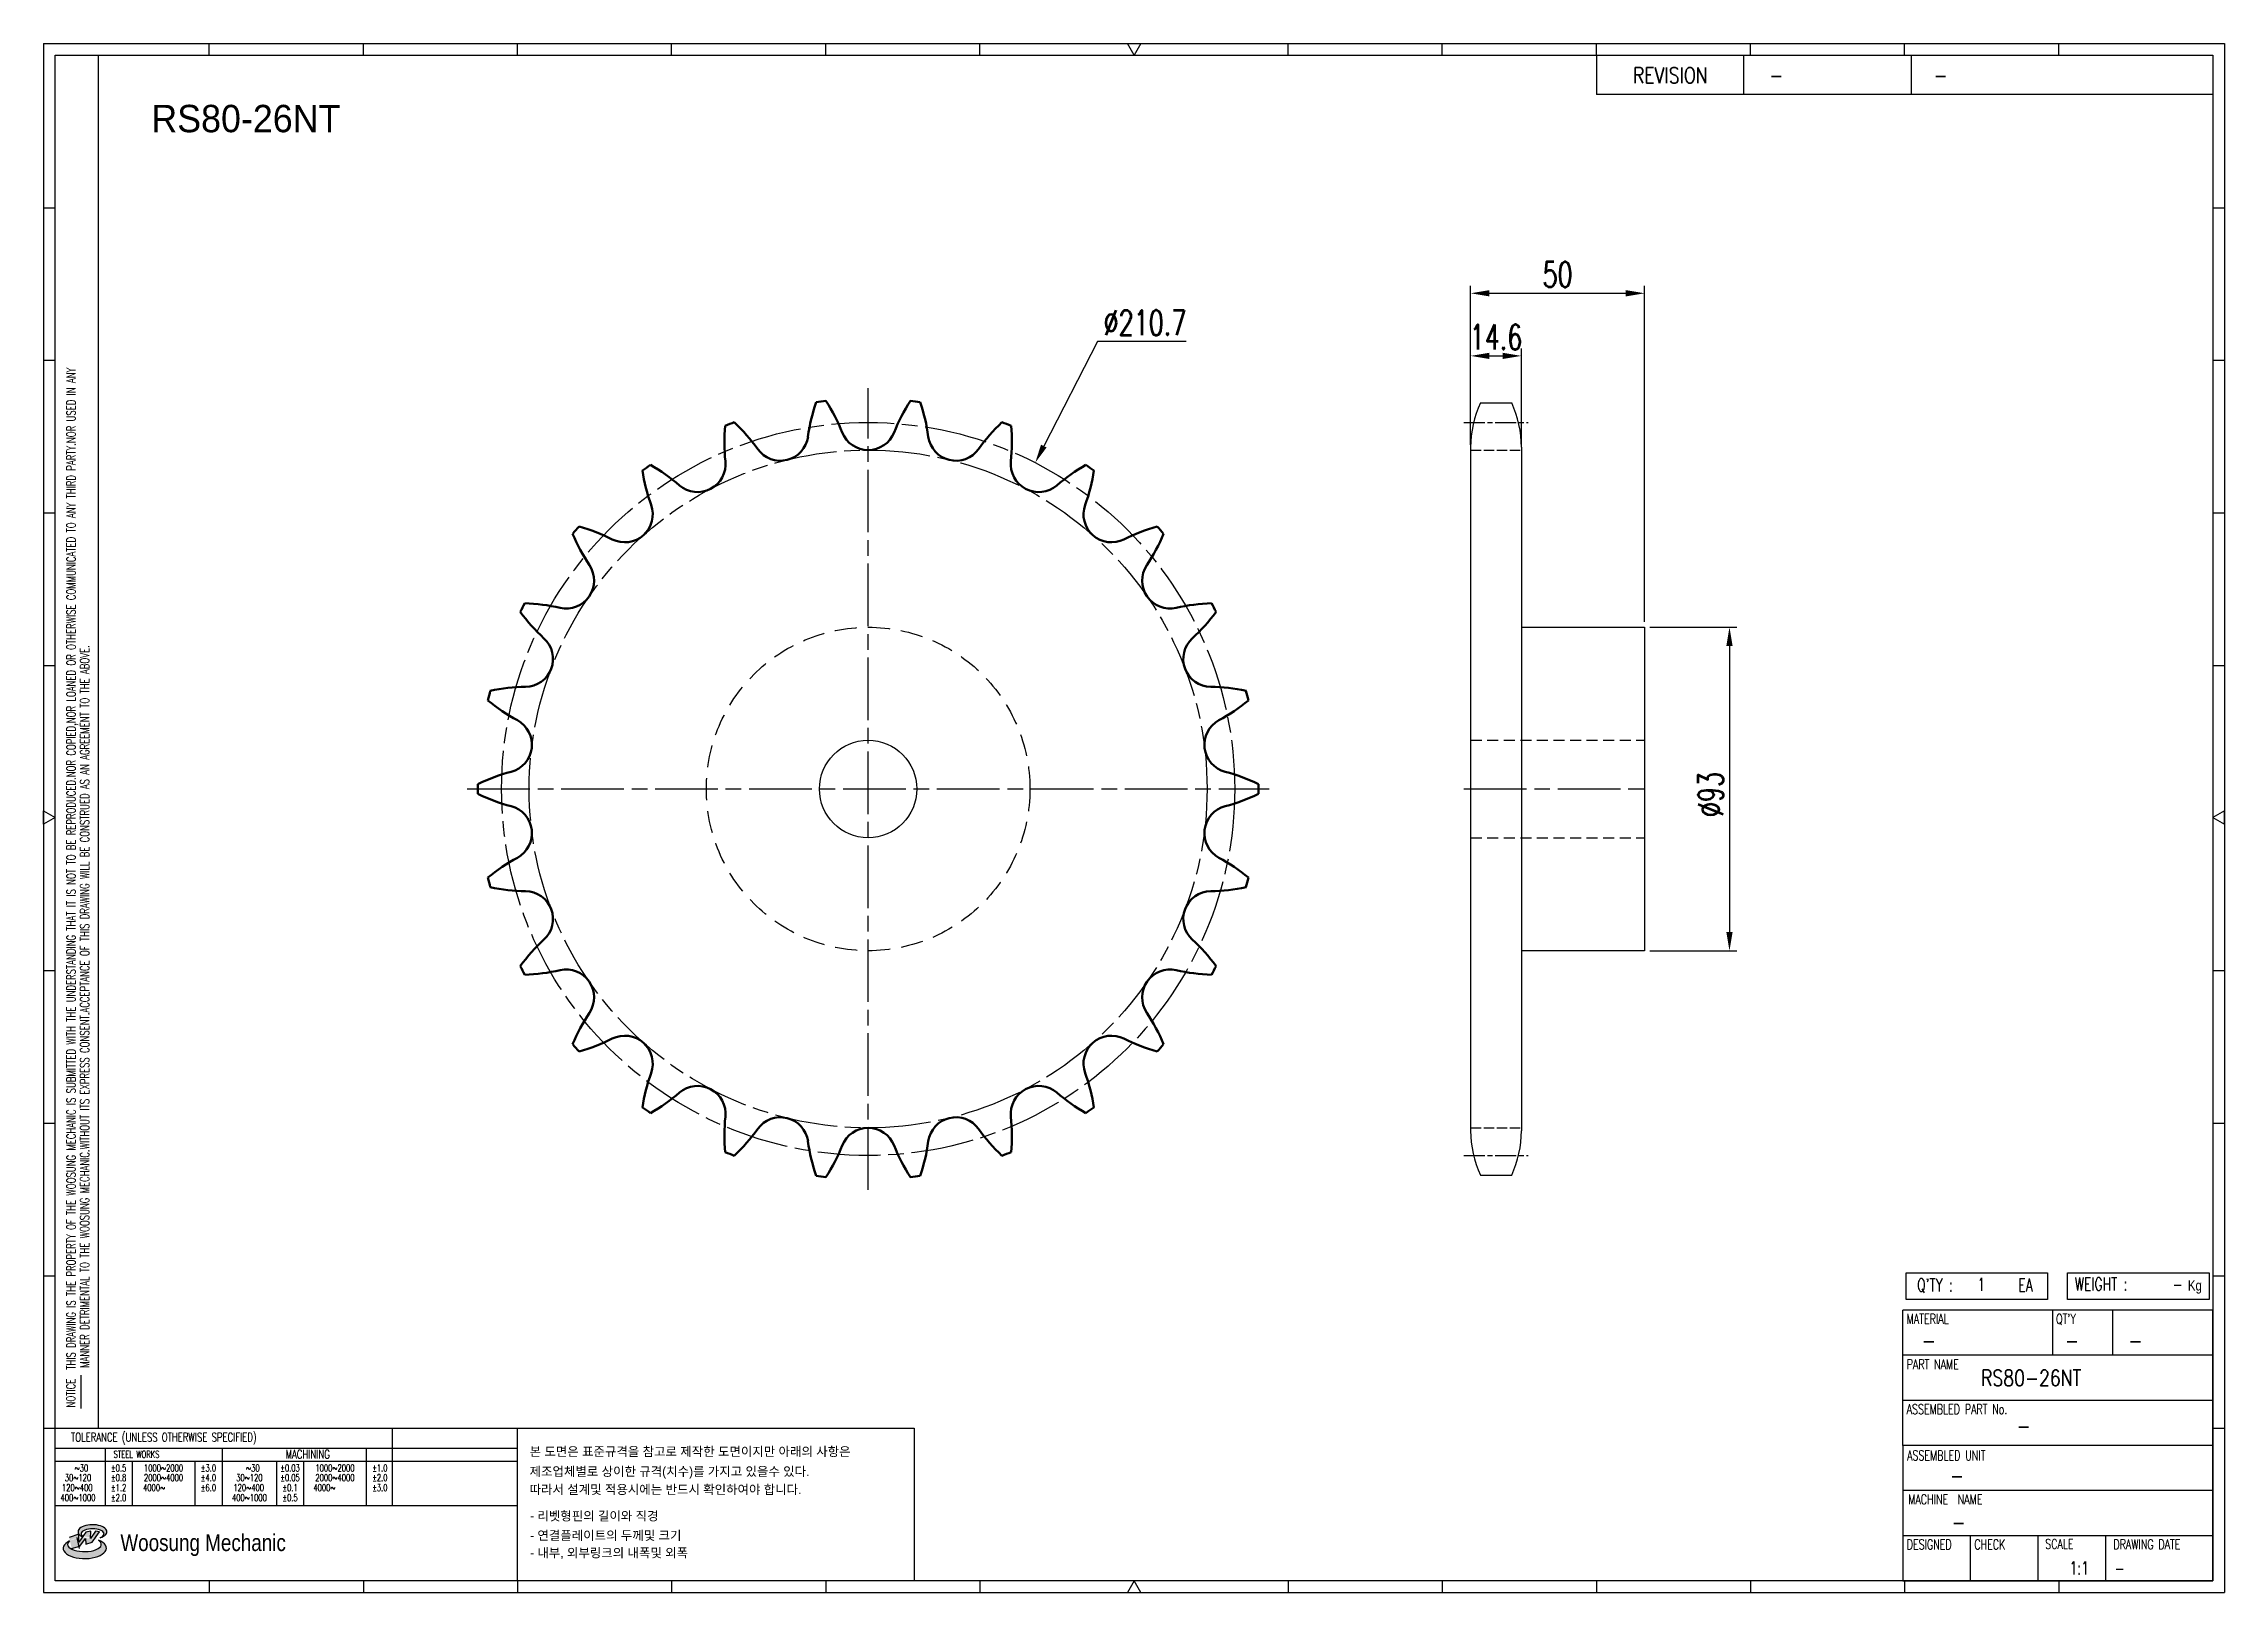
# Model space of a CAD drawing. Header units: millimetres. Extents: x 26966 to 27592, y 34 to 479.
import ezdxf
from ezdxf.enums import TextEntityAlignment as Align

# ---------------------------------------------------------------- set-up
doc = ezdxf.new("R2010")
doc.units = ezdxf.units.MM
for name, pattern in [('AM_ISO02W050', [7.5, 6, -1.5]), ('AM_ISO02W050x2', [3.75, 3, -0.75]), ('AM_ISO08W050', [18, 12, -1.5, 3, -1.5]), ('AM_ISO08W050x2', [9, 6, -0.75, 1.5, -0.75]), ('HIDDEN', [9.525, 6.35, -3.175])]:
    doc.linetypes.add(name, pattern=pattern)
doc.layers.get('Defpoints').update_dxf_attribs({"color": 80})
for name, color, linetype, lineweight in [('AM_0N', 7, 'Continuous', 50), ('AM_3N', 6, 'AM_ISO02W050', 25), ('AM_7', 4, 'AM_ISO08W050', 25)]:
    doc.layers.add(name, color=color, linetype=linetype, lineweight=lineweight)
for name, color, linetype in [('HL', 2, 'HIDDEN'), ('S-DIM', 7, 'Continuous'), ('TITLE', 7, 'Continuous'), ('도면레이아웃', 7, 'Continuous')]:
    doc.layers.add(name, color=color, linetype=linetype)
doc.styles.add('HAN', font='ROMANS.shx', dxfattribs={"width": 0.7, "bigfont": 'whgtxt.shx'})
doc.styles.add('HKD_ST2', font='romans.shx', dxfattribs={"width": 0.7, "height": 4, "bigfont": '@extfont2.shx'})
doc.styles.add('HSG', font='SIMPLEX.shx', dxfattribs={"width": 0.7, "bigfont": 'HSG.shx'})
doc.styles.add('MtXpl_', font='Gulim.ttf')
doc.styles.add('SLDTEXTSTYLE4', font='arial.ttf', dxfattribs={"width": 0.8})
doc.styles.get("Standard").update_dxf_attribs({"font": 'arial.ttf'})
doc.dimstyles.new('APP16', dxfattribs={"dimscale": 3, "dimtxt": 2.4, "dimasz": 1.8, "dimexe": 0.7, "dimexo": 0.5, "dimgap": 0.6, "dimtad": 1, "dimtoh": 1, "dimdec": 1, "dimrnd": 0.01, "dimzin": 9, "dimdsep": 46, "dimtxsty": 'HSG', "dimcen": 0, "dimclrd": 1, "dimclre": 1, "dimclrt": 256, "dimazin": 2, "dimtp": 1, "dimtm": 1, "dimtfac": 0.5, "dimtdec": 1, "dimtofl": 0, "dimtmove": 0, "dimatfit": 3, "dimfxl": 0, "dimtvp": 1, "dimtolj": 2, "dimlwd": -1, "dimlwe": -1, "dimarcsym": 0})

# ---------------------------------------------------------------- blocks, each defined once
blk = doc.blocks.new('MAST')
at = {"layer": '도면레이아웃'}
h = blk.add_hatch(color=10, dxfattribs=at)
h.paths.add_polyline_path([(1.544, 35.177), (1.554, 34.966), (1.779, 35.034), (2.054, 35.422), (1.908, 35.446), (1.728, 35.167), (1.741, 35.439), (1.547, 35.405), (1.292, 35.041), (1.295, 35.33), (0.943, 35.208), (1.03, 34.8), (1.336, 34.885)])
edge = h.paths.add_edge_path()
edge.add_ellipse((1.795, 35.421), major_axis=(-0.53, 0), ratio=0.487785, start_angle=122.36065, end_angle=403.39574)
edge.add_line((1.411, 35.244), (1.419, 35.261))
edge.add_ellipse((1.798, 35.344), major_axis=(-0.423, 0), ratio=0.444396, start_angle=131.58977, end_angle=386.19408, ccw=False)
edge = h.paths.add_edge_path()
edge.add_ellipse((1.512, 34.815), major_axis=(-0.793, 0), ratio=0.480113, start_angle=314.67633, end_angle=590.85213)
edge.add_ellipse((1.501, 34.958), major_axis=(-0.62, 0), ratio=0.43311, start_angle=331.7024, end_angle=574.42495, ccw=False)
at = {"color": 140}
for p, q in [((0, 90.118), (80.15, 90.118)), ((0, 90.118), (0, 33.191)), ((80.15, 90.118), (80.15, 33.191)), ((57.068, 89.693), (57.068, 88.246)), ((62.47, 89.693), (62.47, 88.246)), ((68.635, 89.693), (68.635, 88.246)), ((79.725, 88.246), (57.068, 88.246)), ((68.449, 43.961), (68.449, 44.936)), ((68.449, 44.936), (73.654, 44.936)), ((73.654, 44.936), (73.654, 43.961)), ((74.39, 43.961), (74.39, 44.936)), ((74.39, 44.936), (79.595, 44.936)), ((79.595, 44.936), (79.595, 43.961)), ((68.336, 38.59), (68.336, 43.563)), ((79.725, 43.563), (68.336, 43.563)), ((73.654, 43.961), (68.449, 43.961)), ((73.827, 43.563), (73.827, 41.905)), ((79.595, 43.961), (74.39, 43.961)), ((76.037, 43.563), (76.037, 41.905)), ((79.725, 38.59), (79.725, 43.563)), ((79.725, 41.905), (68.336, 41.905)), ((79.725, 40.248), (68.336, 40.248)), ((68.336, 38.59), (68.336, 33.616)), ((79.725, 38.59), (68.336, 38.59)), ((79.725, 33.616), (79.725, 38.59)), ((79.725, 36.932), (68.336, 36.932)), ((79.725, 35.274), (68.336, 35.274)), ((70.822, 33.616), (70.822, 35.274)), ((73.309, 33.616), (73.309, 35.274)), ((75.796, 33.616), (75.796, 35.274)), ((0, 33.191), (80.15, 33.191)), ((68.336, 33.616), (79.725, 33.616))]:
    blk.add_line(p, q, dxfattribs=at)
for p, q in [((6.089, 89.693), (6.089, 90.118)), ((11.753, 89.693), (11.753, 90.118)), ((17.418, 89.693), (17.418, 90.118)), ((23.082, 89.693), (23.082, 90.118)), ((28.746, 89.693), (28.746, 90.118)), ((34.411, 89.693), (34.411, 90.118)), ((45.739, 89.693), (45.739, 90.118)), ((51.404, 89.693), (51.404, 90.118)), ((57.068, 89.693), (57.068, 90.118)), ((62.732, 89.693), (62.732, 90.118)), ((68.397, 89.693), (68.397, 90.118)), ((74.061, 89.693), (74.061, 90.118)), ((0, 84.085), (0.425, 84.085)), ((79.725, 84.085), (80.15, 84.085)), ((0, 78.478), (0.425, 78.478)), ((79.725, 78.478), (80.15, 78.478)), ((0, 72.87), (0.425, 72.87)), ((79.725, 72.87), (80.15, 72.87)), ((0, 67.262), (0.425, 67.262)), ((79.725, 67.262), (80.15, 67.262)), ((0, 56.047), (0.425, 56.047)), ((79.725, 56.047), (80.15, 56.047)), ((0, 50.439), (0.425, 50.439)), ((79.725, 50.439), (80.15, 50.439)), ((0, 44.832), (0.425, 44.832)), ((79.725, 44.832), (80.15, 44.832)), ((1.377, 39.947), (1.377, 41.174)), ((0, 39.224), (0.425, 39.224)), ((79.725, 39.224), (80.15, 39.224)), ((6.089, 33.616), (6.089, 33.191)), ((11.753, 33.616), (11.753, 33.191)), ((17.418, 33.616), (17.418, 33.191)), ((23.082, 33.616), (23.082, 33.191)), ((28.746, 33.616), (28.746, 33.191)), ((34.411, 33.616), (34.411, 33.191)), ((45.739, 33.616), (45.739, 33.191)), ((51.404, 33.616), (51.404, 33.191)), ((57.068, 33.616), (57.068, 33.191)), ((62.732, 33.616), (62.732, 33.191)), ((68.397, 33.616), (68.397, 33.191)), ((74.061, 33.616), (74.061, 33.191))]:
    blk.add_line(p, q)
at = {"color": 2}
for p, q in [((2.017, 39.224), (2.017, 89.693)), ((0.425, 39.224), (17.418, 39.224)), ((0.425, 38.487), (17.418, 38.487)), ((2.257, 38.487), (2.257, 36.382)), ((6.557, 38.5), (6.557, 36.382)), ((11.857, 38.487), (11.857, 36.382)), ((12.816, 39.224), (12.816, 36.382)), ((17.418, 33.616), (17.418, 39.224)), ((0.425, 38.012), (17.418, 38.012)), ((3.257, 38.012), (3.257, 36.382)), ((5.557, 38.012), (5.557, 36.382)), ((8.557, 38.012), (8.557, 36.382)), ((9.557, 38.026), (9.557, 36.382)), ((0.425, 36.382), (17.418, 36.382))]:
    blk.add_line(p, q, dxfattribs=at)
for points in [[(40.075, 89.693), (39.83, 90.118), (40.32, 90.118)], [(0.425, 61.679), (0, 61.433), (0, 61.924)], [(79.725, 61.679), (80.15, 61.433), (80.15, 61.924)], [(40.075, 33.616), (39.83, 33.191), (40.32, 33.191)]]:
    blk.add_lwpolyline(points, close=True)
at = {"color": 140}
blk.add_lwpolyline([(0.425, 89.693), (79.725, 89.693), (79.725, 33.616), (0.425, 33.616)], close=True, dxfattribs=at)
at = {"layer": '도면레이아웃'}
for p, q in [((1.295, 35.33), (0.943, 35.208)), ((1.547, 35.405), (1.292, 35.041)), ((1.292, 35.041), (1.295, 35.33)), ((1.741, 35.439), (1.547, 35.405)), ((1.908, 35.446), (1.728, 35.167)), ((1.728, 35.167), (1.741, 35.439)), ((1.779, 35.034), (2.054, 35.422)), ((2.054, 35.422), (1.908, 35.446)), ((1.03, 34.8), (1.336, 34.885)), ((1.224, 35.208), (1.311, 34.8)), ((1.224, 35.208), (1.224, 35.208)), ((1.336, 34.885), (1.544, 35.177)), ((1.419, 35.261), (1.411, 35.244)), ((1.544, 35.177), (1.554, 34.966)), ((1.554, 34.966), (1.779, 35.034))]:
    blk.add_line(p, q, dxfattribs=at)
for centre, major_axis, ratio, start_param, end_param in [((1.795, 35.421), (-0.53, 0), 0.487785, 2.135596, 7.040584), ((1.798, 35.344), (-0.423, 0), 0.444396, 2.296675, 6.740358), ((1.512, 34.815), (-0.793, 0), 0.480113, 5.492138, 10.312315), ((1.501, 34.958), (-0.62, 0), 0.43311, 5.789299, 10.025607)]:
    blk.add_ellipse(centre, major_axis=major_axis, ratio=ratio, start_param=start_param, end_param=end_param, dxfattribs=at)
for s, height, style, width, p in [('REVISION', 0.5806, 'HAN', 0.8, (58.415, 88.664)), ('-', 0.581, 'HAN', 0.8, (63.426, 88.664)), ('-', 0.581, 'HAN', 0.8, (69.468, 88.664)), ("Q'TY : ", 0.4746, 'HKD_ST2', 0.7, (68.857, 44.253)), ('1', 0.475, 'HKD_ST2', 0.7, (71.071, 44.275)), ('EA', 0.4746, 'HKD_ST2', 0.7, (72.578, 44.253)), ('WEIGHT : ', 0.4746, 'HKD_ST2', 0.7, (74.65, 44.286)), ('-', 0.581, 'HAN', 0.8, (69.029, 42.157)), ('-', 0.581, 'HAN', 0.8, (74.289, 42.157)), ('-', 0.581, 'HAN', 0.8, (76.623, 42.157)), ('-', 0.581, 'HAN', 0.8, (72.515, 39.013)), ('-', 0.581, 'HAN', 0.8, (70.067, 37.189)), ('-', 0.581, 'HAN', 0.8, (70.126, 35.48)), ('1:1', 0.4746, 'HKD_ST2', 0.7, (74.458, 33.848)), ('-', 0.475, 'HKD_ST2', 0.7, (76.112, 33.837))]:
    blk.add_text(s, height=height, dxfattribs=dict(style=style, width=width)).set_placement(p)
at = {"color": 6, "style": 'HKD_ST2', "width": 0.7}
for s, p in [(' THIS DRAWING IS THE PROPERTY OF THE WOOSUNG MECHANIC IS SUBMITTED WITH THE UNDERSTANDING THAT IT IS NOT TO BE REPRODUCED.NOR COPIED,NOR LOANED OR OTHERWISE COMMUNICATED TO ANY THIRD PARTY.NOR USED IN ANY', (1.173, 41.217)), ('MANNER DETRIMENTAL TO THE WOOSUNG MECHANIC.WITHOUT ITS EXPRESS CONSENT.ACCEPTANCE OF THIS DRAWING WILL BE CONSTRUED AS AN AGREEMENT TO THE ABOVE.', (1.672, 41.447))]:
    blk.add_text(s, height=0.326266, rotation=90, dxfattribs=at).set_placement(p)
at = {"style": 'HKD_ST2', "width": 0.7}
blk.add_text('-', height=0.475, dxfattribs=at).set_placement((78.613, 44.286), align=Align.RIGHT)
at = {"color": 254, "style": 'HKD_ST2', "width": 0.7}
for s, height, p in [('MATERIAL', 0.3651, (68.474, 43.425)), ("QT'Y", 0.3651, (73.965, 43.425)), ('PART NAME', 0.3651, (68.474, 41.756)), ('ASSEMBLED PART No.', 0.36511, (68.474, 40.109)), ('ASSEMBLED UNIT', 0.36511, (68.49, 38.408)), ('MACHINE  NAME', 0.36511, (68.532, 36.794)), ('DESIGNED', 0.3651, (68.474, 35.136)), ('CHECK', 0.3651, (70.961, 35.136)), ('SCALE', 0.3651, (73.566, 35.153)), ('DRAWING DATE', 0.36511, (76.071, 35.141))]:
    blk.add_text(s, height=height, dxfattribs=at).set_placement(p, align=Align.TOP_LEFT)
at = {"style": 'HKD_ST2', "width": 0.7}
blk.add_text('NOTICE', height=0.3263, rotation=90, dxfattribs=at).set_placement((1.163, 39.988))
blk.add_text('TOLERANCE (UNLESS OTHERWISE SPECIFIED)', height=0.32627, dxfattribs=at).set_placement((4.417, 38.896), align=Align.MIDDLE_CENTER)
at = {"color": 4, "style": 'HKD_ST2', "width": 0.7}
for s, height, p in [('%%12630', 0.261, (1.389, 37.762)), ('1000%%1262000', 0.26101, (4.407, 37.762)), ('%%12630', 0.261, (7.689, 37.762)), ('1000%%1262000', 0.26101, (10.707, 37.762)), ('120%%126400', 0.26101, (1.237, 37.045)), ('30%%126120', 0.261, (1.263, 37.411)), ('4000%%126', 0.261, (4.061, 37.045)), ('2000%%1264000', 0.26101, (4.407, 37.411)), ('120%%126400', 0.26101, (7.537, 37.045)), ('30%%126120', 0.261, (7.563, 37.411)), ('4000%%126', 0.261, (10.321, 37.045)), ('2000%%1264000', 0.26101, (10.707, 37.411)), ('400%%1261000', 0.26101, (1.263, 36.67)), ('400%%1261000', 0.26101, (7.563, 36.67))]:
    blk.add_text(s, height=height, dxfattribs=at).set_placement(p, align=Align.MIDDLE_CENTER)
for s, height, p in [('%%P0.5', 0.261, (2.757, 37.762)), ('STEEL WORKS', 0.26101, (3.416, 38.268)), ('%%P3.0', 0.261, (6.057, 37.762)), ('%%P0.03', 0.261, (9.057, 37.762)), ('MACHINING', 0.3263, (9.707, 38.27)), ('%%P1.0', 0.261, (12.357, 37.762)), ('%%P0.8', 0.261, (2.757, 37.411)), ('%%P1.2', 0.261, (2.757, 37.045)), ('%%P4.0', 0.261, (6.057, 37.411)), ('%%P6.0', 0.261, (6.057, 37.045)), ('%%P0.05', 0.261, (9.057, 37.411)), ('%%P0.1', 0.261, (9.057, 37.045)), ('%%P2.0', 0.261, (12.357, 37.411)), ('%%P3.0', 0.261, (12.357, 37.045)), ('%%P2.0', 0.261, (2.757, 36.67)), ('%%P0.5', 0.261, (9.057, 36.67))]:
    blk.add_text(s, height=height, dxfattribs=at).set_placement(p, align=Align.MIDDLE)
at = {"color": 1, "style": 'SLDTEXTSTYLE4', "width": 0.8}
blk.add_text('Woosung Mechanic', height=0.61957, dxfattribs=at).set_placement((2.822, 34.711))
at = {"layer": 'TITLE', "width": 0.8}
blk.add_text('Kg', height=0.3789, dxfattribs=at).set_placement((78.807, 44.286))
blk = doc.blocks.new('*D2')
at = {"layer": 'Defpoints', "color": 0, "transparency": 16777216}
for p in [(27390.35, 389), (27375.75, 361.93), (27390.35, 361.93)]:
    blk.add_point(p, dxfattribs=at)
at = {"layer": 'S-DIM', "color": 1, "transparency": 16777216}
for p, q in [((27375.75, 363.43), (27375.75, 391.1)), ((27381.15, 389), (27384.95, 389)), ((27390.35, 363.43), (27390.35, 391.1))]:
    blk.add_line(p, q, dxfattribs=at)
for points in [[(27381.15, 389.9), (27381.15, 388.1), (27375.75, 389)], [(27384.95, 389.9), (27384.95, 388.1), (27390.35, 389)]]:
    blk.add_solid(points, dxfattribs=at)
at = {"layer": 'S-DIM', "transparency": 16777216, "insert": (27383.05, 394.4), "char_height": 7.2, "attachment_point": 5, "style": 'HSG'}
blk.add_mtext('\\A2;14.6', dxfattribs=at)
blk = doc.blocks.new('*D3')
at = {"layer": 'Defpoints', "color": 0, "transparency": 16777216}
for p in [(27425.75, 407), (27375.75, 361.93), (27425.75, 311.01)]:
    blk.add_point(p, dxfattribs=at)
at = {"layer": 'S-DIM', "color": 1, "transparency": 16777216}
for p, q in [((27375.75, 363.43), (27375.75, 409.1)), ((27425.75, 312.51), (27425.75, 409.1)), ((27381.15, 407), (27420.35, 407))]:
    blk.add_line(p, q, dxfattribs=at)
for points in [[(27381.15, 407.9), (27381.15, 406.1), (27375.75, 407)], [(27420.35, 407.9), (27420.35, 406.1), (27425.75, 407)]]:
    blk.add_solid(points, dxfattribs=at)
at = {"layer": 'S-DIM', "transparency": 16777216, "insert": (27400.75, 412.4), "char_height": 7.2, "attachment_point": 5, "style": 'HSG'}
blk.add_mtext('\\A2;50', dxfattribs=at)
blk = doc.blocks.new('*D4')
at = {"layer": 'Defpoints', "color": 0, "transparency": 16777216}
for p in [(27250.61, 358.29), (27154.56, 170.73)]:
    blk.add_point(p, dxfattribs=at)
at = {"layer": 'S-DIM', "color": 1, "transparency": 16777216}
for p, q in [((27268.46, 393.14), (27253.07, 363.09)), ((27294.02, 393.14), (27268.46, 393.14))]:
    blk.add_line(p, q, dxfattribs=at)
blk.add_solid([(27252.27, 363.5), (27253.87, 362.68), (27250.61, 358.29)], dxfattribs=at)
at = {"layer": 'S-DIM', "transparency": 16777216, "insert": (27282.14, 398.54), "char_height": 7.2, "attachment_point": 5, "style": 'HSG'}
blk.add_mtext('\\A2;∅210.7', dxfattribs=at)
blk = doc.blocks.new('*D5')
at = {"layer": 'Defpoints', "color": 0, "transparency": 16777216}
for p in [(27425.75, 311.01), (27425.75, 218.01), (27450.15, 218.01)]:
    blk.add_point(p, dxfattribs=at)
at = {"layer": 'S-DIM', "color": 1, "transparency": 16777216}
for p, q in [((27427.25, 311.01), (27452.25, 311.01)), ((27450.15, 305.61), (27450.15, 223.41)), ((27427.25, 218.01), (27452.25, 218.01))]:
    blk.add_line(p, q, dxfattribs=at)
for points in [[(27449.25, 305.61), (27451.05, 305.61), (27450.15, 311.01)], [(27449.25, 223.41), (27451.05, 223.41), (27450.15, 218.01)]]:
    blk.add_solid(points, dxfattribs=at)
at = {"layer": 'S-DIM', "transparency": 16777216, "insert": (27444.75, 262.92), "char_height": 7.2, "attachment_point": 5, "rotation": 90, "style": 'HSG'}
blk.add_mtext('\\A2;%%c93', dxfattribs=at)

msp = doc.modelspace()

# ---------------------------------------------------------------- linework, layer by layer
for p, q in [((27378.55, 375.48), (27387.55, 375.48)), ((27375.75, 362.78), (27375.75, 166.24)), ((27390.35, 362.78), (27390.35, 166.24)), ((27390.35, 311.01), (27425.75, 311.01)), ((27425.75, 311.01), (27425.75, 218.01)), ((27425.75, 218.01), (27390.35, 218.01)), ((27378.55, 153.54), (27387.55, 153.54))]:
    msp.add_line(p, q)
at = {"color": 140}
msp.add_lwpolyline([(27101.8, 80.75), (27215.82, 80.75), (27215.82, 36.9), (27101.8, 36.9)], close=True, dxfattribs=at)
msp.add_circle((27202.58, 264.51), 14)
for centre, start, end in [((27405.95, 362.78), 155.13196, 180), ((27360.15, 362.78), 0, 24.86804), ((27405.95, 166.24), 180, 204.86804), ((27360.15, 166.24), 335.13196, 0)]:
    msp.add_arc(centre, 30.2, start, end)
at = {"layer": 'AM_0N'}
for centre, radius, start, end in [((27202.58, 264.51), 112.21, 110.04836, 111.4901), ((27127.43, 331.18), 53.36, 35.57692, 46.56448), ((27238.14, 358.46), 53.36, 161.12783, 172.11538), ((27202.58, 264.51), 112.21, 96.20221, 97.64395), ((27145.57, 347.22), 53.36, 21.73077, 32.71832), ((27259.6, 347.22), 53.36, 147.28168, 158.26923), ((27202.58, 264.51), 112.21, 82.35605, 83.79779), ((27167.02, 358.46), 53.36, 7.88462, 18.87217), ((27277.73, 331.18), 53.36, 133.43552, 144.42308), ((27202.58, 264.51), 112.21, 68.5099, 69.95164), ((27214.62, 364.25), 53.36, 174.97398, 185.96154), ((27177.35, 366.88), 8.02, 215.57692, 352.11538), ((27202.58, 369.95), 8.02, 201.73077, 338.26923), ((27227.82, 366.88), 8.02, 187.88462, 324.42308), ((27190.54, 364.25), 53.36, 354.03846, 5.02602), ((27202.58, 264.51), 112.21, 123.89452, 125.33625), ((27113.66, 311.25), 53.36, 49.42308, 60.41063), ((27153.58, 357.87), 8.02, 229.42308, 5.96154), ((27251.58, 357.87), 8.02, 174.03846, 310.57692), ((27291.51, 311.25), 53.36, 119.58937, 130.57692), ((27202.58, 264.51), 112.21, 54.66375, 56.10548), ((27190.41, 364.23), 53.36, 188.82014, 199.80769), ((27214.76, 364.23), 53.36, 340.19231, 351.17986), ((27132.66, 343.43), 8.02, 243.26923, 19.80769), ((27272.5, 343.43), 8.02, 160.19231, 296.73077), ((27202.58, 264.51), 112.21, 137.74067, 139.18241), ((27105.05, 288.61), 53.36, 63.26923, 74.25679), ((27300.11, 288.61), 53.36, 105.74321, 116.73077), ((27202.58, 264.51), 112.21, 40.81759, 42.25933), ((27166.89, 358.42), 53.36, 202.66629, 213.65385), ((27238.27, 358.42), 53.36, 326.34615, 337.33371), ((27115.8, 324.4), 8.02, 257.11538, 33.65385), ((27289.36, 324.4), 8.02, 146.34615, 282.88462), ((27202.58, 264.51), 112.21, 151.58682, 153.02856), ((27145.46, 347.15), 53.36, 216.51244, 227.5), ((27102.12, 264.57), 53.36, 77.11538, 88.10294), ((27303.04, 264.57), 53.36, 91.89706, 102.88462), ((27259.71, 347.15), 53.36, 312.5, 323.48756), ((27202.58, 264.51), 112.21, 26.97144, 28.41318), ((27103.99, 301.9), 8.02, 270.96154, 47.5), ((27301.17, 301.9), 8.02, 132.5, 269.03846), ((27202.58, 264.51), 112.21, 165.43298, 166.87471), ((27127.34, 331.08), 53.36, 230.3586, 241.34615), ((27105.02, 240.53), 53.36, 90.96154, 101.94909), ((27300.14, 240.53), 53.36, 78.05091, 89.03846), ((27277.82, 331.08), 53.36, 298.65385, 309.6414), ((27202.58, 264.51), 112.21, 13.12529, 14.56702), ((27097.91, 277.22), 8.02, 284.80769, 61.34615), ((27307.25, 277.22), 8.02, 118.65385, 255.19231), ((27202.58, 264.51), 112.21, 179.27913, 180.72087), ((27113.6, 217.88), 53.36, 104.80769, 115.79525), ((27291.57, 217.88), 53.36, 64.20475, 75.19231), ((27202.58, 264.51), 112.21, 359.27913, 0.72087), ((27113.6, 311.13), 53.36, 244.20475, 255.19231), ((27097.91, 251.8), 8.02, 298.65385, 75.19231), ((27307.25, 251.8), 8.02, 104.80769, 241.34615), ((27291.57, 311.13), 53.36, 284.80769, 295.79525), ((27127.34, 197.94), 53.36, 118.65385, 129.6414), ((27277.82, 197.94), 53.36, 50.3586, 61.34615), ((27202.58, 264.51), 112.21, 193.12529, 194.56702), ((27202.58, 264.51), 112.21, 345.43298, 346.87471), ((27105.02, 288.48), 53.36, 258.05091, 269.03846), ((27103.99, 227.12), 8.02, 312.5, 89.03846), ((27301.17, 227.12), 8.02, 90.96154, 227.5), ((27300.14, 288.48), 53.36, 270.96154, 281.94909), ((27145.46, 181.87), 53.36, 132.5, 143.48756), ((27259.71, 181.87), 53.36, 36.51244, 47.5), ((27202.58, 264.51), 112.21, 206.97144, 208.41318), ((27202.58, 264.51), 112.21, 331.58682, 333.02856), ((27102.12, 264.44), 53.36, 271.89706, 282.88462), ((27115.8, 204.61), 8.02, 326.34615, 102.88462), ((27289.36, 204.61), 8.02, 77.11538, 213.65385), ((27303.04, 264.44), 53.36, 257.11538, 268.10294), ((27166.89, 170.6), 53.36, 146.34615, 157.33371), ((27238.27, 170.6), 53.36, 22.66629, 33.65385), ((27202.58, 264.51), 112.21, 220.81759, 222.25933), ((27105.05, 240.4), 53.36, 285.74321, 296.73077), ((27132.66, 185.58), 8.02, 340.19231, 116.73077), ((27272.5, 185.58), 8.02, 63.26923, 199.80769), ((27300.11, 240.4), 53.36, 243.26923, 254.25679), ((27202.58, 264.51), 112.21, 317.74067, 319.18241), ((27190.41, 164.78), 53.36, 160.19231, 171.17986), ((27214.76, 164.78), 53.36, 8.82014, 19.80769), ((27113.66, 217.76), 53.36, 299.58937, 310.57692), ((27153.58, 171.14), 8.02, 354.03846, 130.57692), ((27251.58, 171.14), 8.02, 49.42308, 185.96154), ((27291.51, 217.76), 53.36, 229.42308, 240.41063), ((27202.58, 264.51), 112.21, 234.66375, 236.10548), ((27214.62, 164.77), 53.36, 174.03846, 185.02602), ((27177.35, 162.13), 8.02, 7.88462, 144.42308), ((27227.82, 162.13), 8.02, 35.57692, 172.11538), ((27190.54, 164.77), 53.36, 354.97398, 5.96154), ((27202.58, 264.51), 112.21, 303.89452, 305.33625), ((27127.43, 197.84), 53.36, 313.43552, 324.42308), ((27238.14, 170.55), 53.36, 187.88462, 198.87217), ((27202.58, 159.07), 8.02, 21.73077, 158.26923), ((27167.02, 170.55), 53.36, 341.12783, 352.11538), ((27277.73, 197.84), 53.36, 215.57692, 226.56448), ((27202.58, 264.51), 112.21, 248.5099, 249.95164), ((27145.57, 181.79), 53.36, 327.28168, 338.26923), ((27259.6, 181.79), 53.36, 201.73077, 212.71832), ((27202.58, 264.51), 112.21, 290.04836, 291.4901), ((27202.58, 264.51), 112.21, 262.35605, 263.79779), ((27202.58, 264.51), 112.21, 276.20221, 277.64395)]:
    msp.add_arc(centre, radius, start, end, dxfattribs=at)
at = {"layer": 'AM_3N', "linetype": 'AM_ISO02W050x2'}
for p, q in [((27375.75, 361.93), (27390.35, 361.93)), ((27375.75, 167.08), (27390.35, 167.08))]:
    msp.add_line(p, q, dxfattribs=at)
at = {"layer": 'AM_7', "linetype": 'AM_ISO08W050x2', "ltscale": 3}
for p, q in [((27202.58, 149.29), (27202.58, 379.72)), ((27087.37, 264.51), (27317.8, 264.51)), ((27373.81, 264.51), (27427.65, 264.51))]:
    msp.add_line(p, q, dxfattribs=at)
at = {"layer": 'AM_7', "linetype": 'AM_ISO08W050x2'}
for p, q in [((27373.81, 369.87), (27392.29, 369.87)), ((27373.81, 159.14), (27392.29, 159.14))]:
    msp.add_line(p, q, dxfattribs=at)
at = {"layer": 'AM_7', "linetype": 'AM_ISO08W050x2', "ltscale": 3}
for radius in [105.36, 97.42]:
    msp.add_circle((27202.58, 264.51), radius, dxfattribs=at)
at = {"layer": 'HL', "linetype": 'HIDDEN', "ltscale": 0.5}
for p, q in [((27375.75, 278.51), (27425.75, 278.51)), ((27375.75, 250.51), (27425.75, 250.51))]:
    msp.add_line(p, q, dxfattribs=at)
at = {"layer": 'HL', "linetype": 'HIDDEN'}
msp.add_circle((27202.58, 264.51), 46.5, dxfattribs=at)

# ---------------------------------------------------------------- block references
at = {"color": 140, "xscale": 7.820431031262922, "yscale": 7.820431031262922, "zscale": 7.820431031262922}
msp.add_blockref('MAST', (26965.59, -226), dxfattribs=at)

# ---------------------------------------------------------------- texts
at = {"color": 254, "style": 'MtXpl_'}
msp.add_text('RS80-26NT', height=7.87, dxfattribs=at).set_placement((26996.55, 453.29))
at = {"style": 'HAN', "width": 0.8}
msp.add_text('RS80-26NT', height=4.541, dxfattribs=at).set_placement((27522.46, 92.96))
at = {"color": 140, "style": 'MtXpl_'}
for s, p in [('본 도면은 표준규격을 참고로 제작한 도면이지만 아래의 사항은', (27105.27, 72.76)), ('제조업체별로 상이한 규격(치수)를 가지고 있을수 있다.', (27105.27, 67.05)), ('따라서 설계및 적용시에는 반드시 확인하여야 합니다.', (27105.27, 61.85)), ('- 리벳형핀의 길이와 직경', (27105.41, 54.24)), ('- 연결플레이트의 두께및 크기', (27105.41, 48.65)), ('- 내부, 외부링크의 내폭및 외폭', (27105.41, 43.64))]:
    msp.add_text(s, height=2.6233, dxfattribs=at).set_placement(p)

# ---------------------------------------------------------------- dimensions: what is measured, and where the dimension line sits
at = {"layer": 'S-DIM'}
dim = msp.add_linear_dim(base=(27425.75, 407), p1=(27375.75, 361.93), p2=(27425.75, 311.01), dimstyle='APP16', dxfattribs=at)
dim.commit()
dim.dimension.update_dxf_attribs({"geometry": '*D3', "text_midpoint": (27400.75, 412.4)})
dim = msp.add_diameter_dim_2p(p1=(27154.56, 170.73), p2=(27250.61, 358.29), dimstyle='APP16', dxfattribs=at)
dim.commit()
dim.dimension.update_dxf_attribs({"geometry": '*D4', "text_midpoint": (27282.14, 393.14), "dimtype": 131})
dim = msp.add_linear_dim(base=(27390.35, 389), p1=(27375.75, 361.93), p2=(27390.35, 361.93), dimstyle='APP16', dxfattribs=at)
dim.commit()
dim.dimension.update_dxf_attribs({"geometry": '*D2', "text_midpoint": (27383.05, 389), "dimtype": 128})
dim = msp.add_linear_dim(base=(27450.15, 218.01), p1=(27425.75, 311.01), p2=(27425.75, 218.01), angle=90, text='%%c<>', dimstyle='APP16', dxfattribs=at)
dim.commit()
dim.dimension.update_dxf_attribs({"geometry": '*D5', "text_midpoint": (27450.15, 262.92), "dimtype": 128})

doc.saveas('drawing.dxf')
